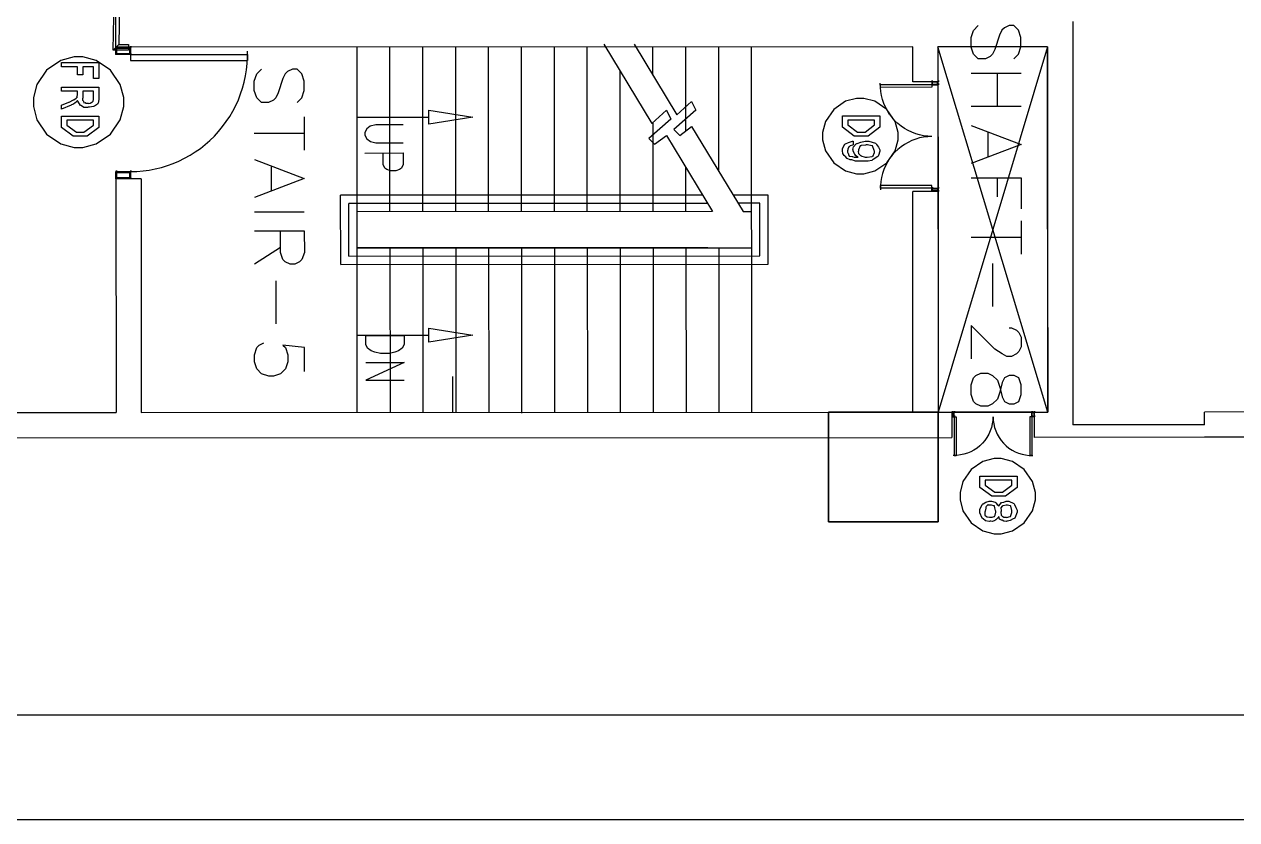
# Model space of a CAD drawing. Extents: x 0 to 23.4, y 0 to 16.5.
# Drawn here: x 10.619 to 13.523, y 0.206 to 2.11 of the extents above; entities that cross this region are included whole.
import ezdxf

# ---------------------------------------------------------------- set-up
doc = ezdxf.new("R2010")
doc.units = 0
doc.layers.get('0').update_dxf_attribs({"linetype": 'CONTINUOUS'})

msp = doc.modelspace()

# ---------------------------------------------------------------- linework, layer by layer
at = {"color": 0}
for points in [[(0.18755, 16.3479), (23.1772, 16.3479), (23.1772, 0.20622), (0.18755, 0.20622), (0.18755, 16.3479)], [(0.43766, 16.0978), (22.9271, 16.0978), (22.9271, 0.45627), (0.43766, 0.45627), (0.43766, 16.0978)], [(10.8454, 2.06108), (10.832, 2.04801), (10.8344, 2.16829), (10.8472, 2.15517), (10.8454, 2.06108)], [(10.8454, 2.06108), (10.832, 2.04801), (10.8344, 2.16829), (10.8472, 2.15517), (10.8454, 2.06108)], [(10.8689, 2.06114), (10.8689, 2.04801), (10.832, 2.04801), (10.8454, 2.06108), (10.8689, 2.06114)], [(10.8689, 2.06114), (10.8689, 2.04801), (10.832, 2.04801), (10.8454, 2.06108), (10.8689, 2.06114)], [(12.8071, 2.05539), (12.8075, 1.18142), (13.0699, 1.18153), (13.0695, 2.0555), (12.8071, 2.05539)], [(10.8576, 1.92344), (10.8576, 1.93403), (10.8491, 1.9656), (10.8258, 2), (10.7914, 2.02322), (10.7599, 2.03168), (10.7493, 2.03168), (10.7388, 2.03168), (10.7072, 2.02322), (10.6727, 2), (10.6495, 1.9656), (10.6411, 1.93403), (10.6411, 1.92344), (10.6411, 1.91292), (10.6495, 1.88135), (10.6727, 1.8469), (10.7072, 1.82368), (10.7388, 1.81515), (10.7493, 1.81515), (10.7599, 1.81515), (10.7914, 1.82368), (10.8258, 1.8469), (10.8491, 1.88135), (10.8576, 1.91292), (10.8576, 1.92344)], [(10.7085, 2.0179), (10.7981, 2.0179), (10.7981, 1.97949), (10.7853, 1.97949), (10.7853, 2.00814), (10.7597, 2.00814), (10.7597, 1.98904), (10.7469, 1.98904), (10.7469, 2.00814), (10.7085, 2.00814), (10.7085, 2.0179)], [(10.7085, 1.95914), (10.7981, 1.95915), (10.7981, 1.93158), (10.7976, 1.92996), (10.796, 1.92074), (10.7955, 1.92008), (10.7948, 1.91883), (10.7877, 1.91401), (10.7866, 1.91357), (10.7848, 1.91314), (10.7756, 1.91097), (10.7725, 1.91097), (10.7703, 1.9101), (10.7622, 1.9106), (10.7567, 1.91444), (10.7556, 1.9151), (10.754, 1.91558), (10.7472, 1.92589), (10.7469, 1.92725), (10.7457, 1.92676), (10.7431, 1.92296), (10.7428, 1.92269), (10.7415, 1.92139), (10.7368, 1.91824), (10.7326, 1.91689), (10.7315, 1.91639), (10.7085, 1.90642), (10.7085, 1.91596), (10.7261, 1.92356), (10.727, 1.92324), (10.7369, 1.92865), (10.7376, 1.92899), (10.7381, 1.92919), (10.7433, 1.93261), (10.7437, 1.93289), (10.7437, 1.93289), (10.7464, 1.93608), (10.7465, 1.93636), (10.7464, 1.93631), (10.7455, 1.93696), (10.7469, 1.93978), (10.7469, 1.94069), (10.7469, 1.94937), (10.7085, 1.94937), (10.7085, 1.95914)], [(10.7597, 1.94937), (10.7597, 1.93311), (10.7591, 1.93207), (10.7588, 1.9279), (10.761, 1.92594), (10.7612, 1.92551), (10.7609, 1.92486), (10.7617, 1.92193), (10.7653, 1.92225), (10.7658, 1.92204), (10.7661, 1.92117), (10.7711, 1.92074), (10.7727, 1.92074), (10.7728, 1.92042), (10.7767, 1.92046), (10.7813, 1.9229), (10.7818, 1.92333), (10.7818, 1.92333), (10.7839, 1.92529), (10.7853, 1.92985), (10.7853, 1.93138), (10.7853, 1.94937), (10.7597, 1.94937)], [(12.8071, 1.965), (12.8071, 1.97228), (12.7925, 1.97228), (12.7925, 1.965), (12.8071, 1.965)], [(12.8071, 1.965), (12.8071, 1.97228), (12.7925, 1.97228), (12.7925, 1.965), (12.8071, 1.965)], [(12.8062, 1.96593), (12.8062, 1.9714), (12.7935, 1.97136), (12.7935, 1.96593), (12.8062, 1.96593)], [(12.7114, 1.84218), (12.7114, 1.85097), (12.7043, 1.87733), (12.6849, 1.90603), (12.6563, 1.92535), (12.6299, 1.9324), (12.6212, 1.9324), (12.6124, 1.9324), (12.586, 1.92535), (12.5574, 1.90603), (12.538, 1.87733), (12.531, 1.85097), (12.531, 1.84218), (12.531, 1.83344), (12.538, 1.80713), (12.5574, 1.77843), (12.586, 1.75911), (12.6124, 1.75201), (12.6212, 1.75201), (12.6299, 1.75201), (12.6563, 1.75911), (12.6849, 1.77843), (12.7043, 1.80713), (12.7114, 1.83344), (12.7114, 1.84218)], [(10.7085, 1.88971), (10.7981, 1.88971), (10.7981, 1.86974), (10.7981, 1.86279), (10.7699, 1.84153), (10.7536, 1.84153), (10.7367, 1.84153), (10.7085, 1.86279), (10.7085, 1.86865), (10.7085, 1.88971)], [(11.588, 1.87056), (11.588, 1.90375), (11.6935, 1.88721), (11.588, 1.87056)], [(11.588, 1.87056), (11.588, 1.90375), (11.6935, 1.88721), (11.588, 1.87056)], [(12.5786, 1.89025), (12.6682, 1.89025), (12.6682, 1.87028), (12.6682, 1.86333), (12.64, 1.84207), (12.6237, 1.84207), (12.6068, 1.84207), (12.5786, 1.86333), (12.5786, 1.86919), (12.5786, 1.89025)], [(10.7213, 1.87993), (10.7213, 1.86908), (10.7213, 1.86843), (10.7443, 1.85129), (10.7538, 1.85129), (10.7623, 1.85129), (10.7853, 1.86843), (10.7853, 1.86931), (10.7853, 1.87993), (10.7213, 1.87993)], [(12.5914, 1.88049), (12.5914, 1.86963), (12.5914, 1.86897), (12.6144, 1.85183), (12.6239, 1.85183), (12.6324, 1.85183), (12.6554, 1.86897), (12.6554, 1.86985), (12.6554, 1.88049), (12.5914, 1.88049)], [(12.6042, 1.83029), (12.6042, 1.82075), (12.6023, 1.82032), (12.5968, 1.81868), (12.5949, 1.81717), (12.5944, 1.81662), (12.5937, 1.81608), (12.5914, 1.81049), (12.5914, 1.8086), (12.5906, 1.80778), (12.5901, 1.8036), (12.5924, 1.80018), (12.5927, 1.79926), (12.5928, 1.7979), (12.5941, 1.79383), (12.5958, 1.794), (12.5961, 1.79406), (12.5962, 1.79367), (12.6019, 1.7934), (12.6027, 1.79318), (12.6026, 1.79308), (12.6063, 1.79167), (12.612, 1.79189), (12.6139, 1.79189), (12.6139, 1.79189), (12.6157, 1.79189), (12.6163, 1.79189), (12.6147, 1.79204), (12.6101, 1.79465), (12.608, 1.7985), (12.6074, 1.79926), (12.6071, 1.79921), (12.6042, 1.80658), (12.6042, 1.80903), (12.6033, 1.8099), (12.6048, 1.81651), (12.6114, 1.82319), (12.6128, 1.82422), (12.6137, 1.8246), (12.6221, 1.82785), (12.6324, 1.83029), (12.6358, 1.83029), (12.6417, 1.83029), (12.6578, 1.82488), (12.6593, 1.82379), (12.6598, 1.8221), (12.6646, 1.81554), (12.6682, 1.80936), (12.6682, 1.80729), (12.6676, 1.80572), (12.6644, 1.79525), (12.6636, 1.79428), (12.6627, 1.79286), (12.6518, 1.78592), (12.6504, 1.78537), (12.6488, 1.78401), (12.6397, 1.78179), (12.6293, 1.78233), (12.6259, 1.78233), (12.6226, 1.78174), (12.6099, 1.78222), (12.6006, 1.78504), (12.599, 1.7856), (12.5967, 1.78521), (12.5893, 1.78808), (12.5846, 1.79372), (12.5838, 1.79471), (12.5825, 1.79525), (12.5792, 1.80063), (12.5786, 1.80697), (12.5786, 1.80903), (12.5786, 1.81267), (12.5842, 1.82264), (12.5853, 1.82357), (12.5858, 1.82389), (12.5925, 1.8271), (12.6021, 1.83008), (12.6042, 1.83029)], [(12.6361, 1.79189), (12.6374, 1.79161), (12.6493, 1.79335), (12.6502, 1.79363), (12.6508, 1.79351), (12.6554, 1.80274), (12.6554, 1.80578), (12.6547, 1.80735), (12.6507, 1.81847), (12.6497, 1.81879), (12.6487, 1.81896), (12.6386, 1.82075), (12.6352, 1.82075), (12.6337, 1.82042), (12.6228, 1.81933), (12.622, 1.81901), (12.621, 1.81847), (12.617, 1.80931), (12.617, 1.80621), (12.6163, 1.80518), (12.6169, 1.80008), (12.6211, 1.79665), (12.622, 1.79601), (12.6226, 1.79471), (12.6327, 1.79189), (12.6361, 1.79189)], [(12.8072, 1.71713), (12.8072, 1.70985), (12.7926, 1.70985), (12.7926, 1.71713), (12.8072, 1.71713)], [(12.8072, 1.71713), (12.8072, 1.70985), (12.7926, 1.70985), (12.7926, 1.71713), (12.8072, 1.71713)], [(12.8063, 1.71619), (12.8063, 1.71078), (12.7936, 1.71078), (12.7936, 1.71619), (12.8063, 1.71619)], [(11.437, 1.36491), (11.5288, 1.36491), (11.5288, 1.34348), (11.5244, 1.33431), (11.5157, 1.32818), (11.5069, 1.32509), (11.4938, 1.32205), (11.4719, 1.32205), (11.4588, 1.32509), (11.4501, 1.32813), (11.4413, 1.33426), (11.437, 1.34348), (11.437, 1.36491)], [(11.5882, 1.34912), (11.5882, 1.38232), (11.6937, 1.36578), (11.5882, 1.34912)], [(11.5882, 1.34912), (11.5882, 1.38232), (11.6937, 1.36578), (11.5882, 1.34912)], [(13.0063, 1.24669), (13.0006, 1.26378), (12.9892, 1.26948), (12.9778, 1.26948), (12.9664, 1.26378), (12.9607, 1.25239), (12.955, 1.2296), (12.9494, 1.21251), (12.938, 1.20112), (12.9266, 1.19542), (12.9095, 1.19542), (12.8981, 1.20112), (12.8924, 1.20681), (12.8867, 1.2239), (12.8867, 1.24664), (12.8924, 1.26373), (12.8981, 1.26942), (12.9094, 1.27512), (12.9265, 1.27517), (12.9379, 1.26948), (12.9493, 1.25808), (12.955, 1.24099), (12.9607, 1.21821), (12.9664, 1.20681), (12.9778, 1.20112), (12.9892, 1.20117), (13.0006, 1.20687), (13.0063, 1.22396), (13.0063, 1.24669)], [(12.8075, 1.18169), (12.8076, 0.91922), (12.5451, 0.91911), (12.545, 1.18153), (12.8075, 1.18169)], [(12.8075, 1.18169), (12.8076, 0.91922), (12.5451, 0.91911), (12.545, 1.18153), (12.8075, 1.18169)], [(12.545, 1.18153), (12.5451, 0.91911), (12.8076, 0.91922), (12.8075, 1.18169), (12.545, 1.18153)], [(12.846, 1.18142), (12.8405, 1.18142), (12.8405, 1.17052), (12.846, 1.17052), (12.846, 1.18142)], [(12.846, 1.18142), (12.8405, 1.18142), (12.8405, 1.17052), (12.846, 1.17052), (12.846, 1.18142)], [(12.8453, 1.18077), (12.8412, 1.18077), (12.8412, 1.17122), (12.8453, 1.17122), (12.8453, 1.18077)], [(13.0319, 1.18153), (13.0373, 1.18153), (13.0374, 1.17063), (13.0319, 1.17063), (13.0319, 1.18153)], [(13.0319, 1.18153), (13.0373, 1.18153), (13.0374, 1.17063), (13.0319, 1.17063), (13.0319, 1.18153)], [(13.0326, 1.18083), (13.0367, 1.18083), (13.0367, 1.17128), (13.0326, 1.17128), (13.0326, 1.18083)], [(13.0403, 0.98041), (13.0403, 0.9892), (13.0332, 1.01557), (13.0138, 1.04422), (12.9852, 1.06358), (12.9588, 1.07064), (12.9501, 1.07064), (12.9413, 1.07064), (12.9149, 1.06358), (12.8863, 1.04422), (12.8669, 1.01557), (12.8599, 0.9892), (12.8599, 0.98041), (12.8599, 0.97168), (12.8669, 0.94531), (12.8863, 0.91661), (12.9149, 0.8973), (12.9413, 0.89019), (12.9501, 0.89019), (12.9588, 0.89019), (12.9852, 0.8973), (13.0138, 0.91661), (13.0332, 0.94531), (13.0403, 0.97168), (13.0403, 0.98041)], [(12.9074, 1.02843), (12.9971, 1.02843), (12.9971, 1.00847), (12.9971, 1.00152), (12.9689, 0.98025), (12.9526, 0.98025), (12.9357, 0.98025), (12.9074, 1.00152), (12.9074, 1.00738), (12.9074, 1.02843)], [(12.9203, 1.01866), (12.9203, 1.00781), (12.9203, 1.00716), (12.9433, 0.99001), (12.9528, 0.99002), (12.9613, 0.99002), (12.9843, 1.00716), (12.9843, 1.00803), (12.9843, 1.01866), (12.9203, 1.01866)], [(12.9526, 0.95676), (12.9527, 0.95763), (12.9593, 0.96522), (12.9602, 0.96566), (12.9602, 0.96566), (12.9644, 0.96642), (12.9703, 0.96848), (12.9723, 0.96848), (12.9767, 0.96848), (12.9887, 0.96305), (12.9899, 0.96197), (12.99, 0.96029), (12.9937, 0.9535), (12.9971, 0.94683), (12.9971, 0.94461), (12.9965, 0.94244), (12.9909, 0.92812), (12.9897, 0.92703), (12.9874, 0.92595), (12.98, 0.92215), (12.9739, 0.92052), (12.9719, 0.92052), (12.9702, 0.91998), (12.9646, 0.9203), (12.961, 0.92291), (12.9602, 0.92334), (12.9589, 0.92307), (12.9544, 0.92562), (12.953, 0.93088), (12.9526, 0.93181), (12.9519, 0.9305), (12.9456, 0.92405), (12.9448, 0.92356), (12.9433, 0.92236), (12.9377, 0.91998), (12.9334, 0.92052), (12.932, 0.92052), (12.9294, 0.91992), (12.921, 0.92122), (12.9156, 0.92595), (12.9144, 0.92703), (12.9127, 0.92812), (12.9074, 0.94032), (12.9074, 0.94439), (12.9074, 0.94879), (12.9132, 0.96088), (12.9144, 0.96197), (12.915, 0.96246), (12.9215, 0.96598), (12.9295, 0.96848), (12.9322, 0.96848), (12.9354, 0.96848), (12.9443, 0.96598), (12.9452, 0.96544), (12.9453, 0.96419), (12.9485, 0.96045), (12.9523, 0.95774), (12.9526, 0.95676)], [(12.9333, 0.95893), (12.9321, 0.95871), (12.9284, 0.95861), (12.9272, 0.95953), (12.9268, 0.95958), (12.9258, 0.95931), (12.9222, 0.95535), (12.922, 0.95437), (12.9217, 0.95258), (12.9206, 0.94716), (12.9203, 0.9451), (12.9203, 0.94439), (12.9193, 0.94249), (12.9195, 0.93527), (12.9231, 0.93208), (12.9237, 0.93181), (12.9241, 0.9311), (12.9306, 0.93007), (12.9328, 0.93007), (12.9328, 0.93007), (12.9365, 0.93012), (12.9415, 0.93153), (12.9422, 0.93181), (12.9422, 0.93181), (12.944, 0.93527), (12.9458, 0.94227), (12.9458, 0.94461), (12.9449, 0.94613), (12.9436, 0.95275), (12.9428, 0.95693), (12.9422, 0.95719), (12.941, 0.9573), (12.9352, 0.95893), (12.9333, 0.95893)], [(12.9719, 0.95893), (12.9702, 0.95861), (12.9629, 0.95752), (12.9623, 0.95719), (12.961, 0.95681), (12.9579, 0.95285), (12.9587, 0.94651), (12.9587, 0.94439), (12.9579, 0.94233), (12.9583, 0.93511), (12.9615, 0.93186), (12.9621, 0.93159), (12.9621, 0.93159), (12.9646, 0.92985), (12.9696, 0.93007), (12.9712, 0.93007), (12.9715, 0.9298), (12.9797, 0.93153), (12.9804, 0.9318), (12.9804, 0.9318), (12.9843, 0.94124), (12.9843, 0.94439), (12.9836, 0.94596), (12.9812, 0.95692), (12.9806, 0.95719), (12.9797, 0.9573), (12.9738, 0.95893), (12.9719, 0.95893)]]:
    msp.add_lwpolyline(points, close=True, dxfattribs=at)
for points in [[(10.8387, 2.05453), (10.8386, 2.15956)], [(12.9889, 2.02681), (13.0003, 2.03819), (13.0059, 2.05528), (13.0059, 2.07807), (13.0002, 2.09517), (12.9888, 2.10656), (12.9774, 2.10656), (12.966, 2.10086), (12.9603, 2.09517), (12.9547, 2.08376), (12.9433, 2.04958), (12.9376, 2.03819), (12.9319, 2.0325), (12.9205, 2.02681), (12.9034, 2.02681), (12.892, 2.03814), (12.8863, 2.05524), (12.8863, 2.07801), (12.892, 2.09511), (12.9034, 2.1065)], [(13.1298, 2.11589), (13.1303, 1.15137)], [(12.0068, 2.06233), (12.1216, 1.87196), (12.1568, 1.90375), (12.1675, 1.88254), (12.1145, 1.83658), (12.1286, 1.82249), (12.1569, 1.84369), (12.2675, 1.66151), (11.4162, 1.66114)], [(12.0796, 2.06233), (12.1816, 1.89318), (12.2168, 1.92503), (12.2275, 1.90381), (12.1745, 1.85781), (12.1887, 1.84369), (12.2169, 1.8649), (12.3404, 1.66151), (12.3611, 1.66151)], [(12.7467, 2.05539), (10.8387, 2.05453)], [(10.8387, 2.05453), (10.8736, 2.05458)], [(10.8387, 2.05453), (10.8736, 2.05458)], [(10.8387, 2.03706), (10.8387, 2.05453)], [(10.8387, 2.03706), (10.8387, 2.05453)], [(10.8736, 2.03706), (10.8387, 2.03706)], [(10.8736, 2.03706), (10.8387, 2.03706)], [(10.8409, 2.03922), (10.8409, 2.05236)], [(10.8409, 2.05236), (10.8715, 2.05236)], [(10.8715, 2.03928), (10.8409, 2.03922)], [(10.8715, 2.05236), (10.8715, 2.03928)], [(10.8736, 2.05458), (10.8736, 2.03706)], [(10.8736, 2.05458), (10.8736, 2.03706)], [(10.8736, 2.03706), (11.1537, 2.03717)], [(10.8736, 2.03706), (10.8737, 2.02306)], [(10.8738, 1.75711), (10.8887, 1.75754), (10.9036, 1.75874), (10.9184, 1.76074), (10.9331, 1.76351), (10.9476, 1.76704), (10.9619, 1.77138), (10.9759, 1.77647), (10.9897, 1.78228), (11.0031, 1.78885), (11.0162, 1.79611), (11.0288, 1.80404), (11.041, 1.81261), (11.0527, 1.82189), (11.064, 1.83171), (11.0747, 1.84218), (11.0847, 1.85319), (11.0942, 1.86469), (11.1031, 1.87668), (11.1113, 1.88917), (11.1189, 1.90201), (11.1258, 1.91531), (11.1319, 1.92893), (11.1373, 1.94287), (11.1419, 1.95703), (11.1458, 1.97146), (11.1489, 1.98606), (11.1513, 2.00082), (11.1528, 2.01568), (11.1535, 2.0306), (11.1535, 2.04551)], [(11.1537, 2.03717), (11.1537, 2.02317)], [(11.4164, 1.18083), (11.4161, 2.05479)], [(11.495, 1.66114), (11.4948, 2.05485)], [(11.5737, 1.66118), (11.5735, 2.05485)], [(11.6525, 1.66124), (11.6523, 2.0549)], [(11.7312, 1.66124), (11.731, 2.05496)], [(11.8099, 1.66129), (11.8097, 2.05496)], [(11.8887, 1.66135), (11.8885, 2.05501)], [(11.9674, 1.66135), (11.9672, 2.05501)], [(12.1247, 1.98747), (12.1247, 2.05512)], [(12.2035, 1.85487), (12.2034, 2.05512)], [(12.2823, 1.75722), (12.2822, 2.05518)], [(12.3613, 1.18126), (12.3609, 2.05524)], [(12.7467, 1.97228), (12.7467, 2.05539)], [(13.0695, 2.0555), (12.8071, 2.05539)], [(12.8071, 2.05539), (12.8071, 1.97228)], [(13.0699, 1.18153), (12.8071, 2.05539)], [(13.0695, 2.0555), (12.8075, 1.18169)], [(13.0695, 2.0555), (13.0697, 1.59229)], [(10.8737, 2.02306), (11.1537, 2.02317)], [(11.2726, 1.92258), (11.284, 1.93397), (11.2897, 1.95107), (11.2897, 1.97385), (11.284, 1.99094), (11.2726, 2.00228), (11.2612, 2.00228), (11.2498, 1.99658), (11.2441, 1.99089), (11.2384, 1.97949), (11.2271, 1.94532), (11.2214, 1.93397), (11.2157, 1.92828), (11.2043, 1.92253), (11.1872, 1.92253), (11.1758, 1.93392), (11.1701, 1.95101), (11.1701, 1.97379), (11.1758, 1.99089), (11.1872, 2.00228)], [(12.0461, 1.6614), (12.046, 1.99729)], [(12.8864, 1.99262), (13.006, 1.99268)], [(12.949, 1.99262), (12.9491, 1.91292)], [(12.7925, 1.96496), (12.6689, 1.9649)], [(12.6689, 1.9649), (12.6689, 1.95871)], [(12.7925, 1.95876), (12.6689, 1.95871)], [(12.7925, 1.84142), (12.7827, 1.84179), (12.7728, 1.84299), (12.7632, 1.84494), (12.7537, 1.84765), (12.7444, 1.85118), (12.7355, 1.85536), (12.7269, 1.86029), (12.7188, 1.86583), (12.711, 1.87207), (12.7039, 1.87885), (12.6973, 1.88624), (12.6913, 1.8941), (12.6859, 1.9024), (12.6813, 1.91114), (12.6774, 1.92019), (12.6742, 1.92953), (12.6717, 1.93913), (12.67, 1.94883), (12.6691, 1.95871), (12.669, 1.96858)], [(12.8071, 1.97228), (12.7467, 1.97228)], [(12.7925, 1.96496), (12.7925, 1.95876)], [(12.8071, 1.97228), (12.8072, 1.70985)], [(11.2897, 1.8884), (11.2898, 1.80871)], [(11.4161, 1.88704), (11.588, 1.88715)], [(13.006, 1.91292), (12.8864, 1.91288)], [(11.5267, 1.86903), (11.461, 1.86897), (11.4479, 1.86594), (11.4392, 1.85981), (11.4348, 1.85058), (11.4348, 1.84451), (11.4392, 1.83529), (11.448, 1.82915), (11.4611, 1.82611), (11.5267, 1.82617)], [(12.1248, 1.6614), (12.1248, 1.87483)], [(12.8864, 1.86735), (13.006, 1.82183), (12.8865, 1.77621)], [(11.2897, 1.84858), (11.1701, 1.84853)], [(12.7925, 1.84104), (12.7827, 1.84065), (12.7728, 1.83946), (12.7632, 1.83751), (12.7537, 1.83479), (12.7444, 1.83128), (12.7355, 1.8271), (12.7269, 1.82215), (12.7188, 1.81657), (12.711, 1.81033), (12.7039, 1.80354), (12.6973, 1.79617), (12.6913, 1.78831), (12.686, 1.78), (12.6814, 1.77126), (12.6774, 1.76221), (12.6742, 1.75282), (12.6718, 1.74328), (12.6701, 1.73351), (12.6692, 1.72368), (12.6691, 1.71382)], [(12.9263, 1.85026), (12.9263, 1.79335)], [(11.4348, 1.8016), (11.5267, 1.80165), (11.5267, 1.77408), (11.5223, 1.76492), (11.518, 1.76183), (11.5092, 1.75879), (11.4961, 1.75879), (11.4874, 1.76183), (11.483, 1.76492), (11.4786, 1.77408), (11.4786, 1.80165)], [(11.1702, 1.78586), (11.2898, 1.7404), (11.1703, 1.69476)], [(10.8388, 1.73958), (10.8388, 1.75711)], [(10.8388, 1.73958), (10.8388, 1.75711)], [(10.8388, 1.75711), (10.8738, 1.75711)], [(10.8388, 1.75711), (10.8738, 1.75711)], [(10.841, 1.74181), (10.841, 1.75493)], [(10.841, 1.75493), (10.8716, 1.75493)], [(10.8716, 1.75493), (10.8716, 1.74181)], [(10.8738, 1.75711), (10.8738, 1.73964)], [(10.8738, 1.75711), (10.8738, 1.73964)], [(11.2101, 1.76882), (11.2101, 1.71186)], [(12.2036, 1.66146), (12.2036, 1.76682)], [(12.8865, 1.74208), (13.0061, 1.74214), (13.0061, 1.66808)], [(12.9491, 1.74208), (12.9492, 1.69656)], [(10.8991, 1.73964), (10.8388, 1.73958)], [(10.8738, 1.73964), (10.8388, 1.73958)], [(10.8738, 1.73964), (10.8388, 1.73958)], [(10.8388, 1.73958), (10.839, 1.18061)], [(10.8716, 1.74181), (10.841, 1.74181)], [(10.8991, 1.73964), (10.8994, 1.18061)], [(12.7926, 1.72368), (12.6691, 1.72364)], [(12.6691, 1.7175), (12.6691, 1.72364)], [(12.7926, 1.7175), (12.6691, 1.7175)], [(12.7926, 1.7175), (12.7926, 1.72368)], [(12.2436, 1.70085), (11.3768, 1.70047)], [(11.3769, 1.5351), (11.3768, 1.70047)], [(12.4004, 1.7009), (12.3165, 1.7009)], [(12.4005, 1.5356), (12.4004, 1.7009)], [(12.8072, 1.70985), (12.7468, 1.70979)], [(12.7471, 1.18142), (12.7468, 1.70979)], [(12.8072, 1.70985), (12.8072, 1.59218)], [(11.1703, 1.6606), (11.2898, 1.66064)], [(12.2555, 1.68115), (11.3965, 1.68078)], [(11.3966, 1.55479), (11.3965, 1.68078)], [(12.3808, 1.68121), (12.3284, 1.68121)], [(12.3808, 1.55524), (12.3808, 1.68121)], [(13.0061, 1.6396), (13.0061, 1.5599)], [(11.1703, 1.61507), (11.2898, 1.61507), (11.2899, 1.56386), (11.2842, 1.54676), (11.2785, 1.54107), (11.2671, 1.53537), (11.2557, 1.53537), (11.2443, 1.54107), (11.2386, 1.54676), (11.2329, 1.56381), (11.2329, 1.61507)], [(13.0061, 1.59978), (12.8866, 1.59972)], [(11.2329, 1.57519), (11.1703, 1.53532)], [(11.4163, 1.57449), (12.3611, 1.57493)], [(12.2564, 1.57487), (11.4163, 1.57449)], [(11.495, 1.57454), (11.4952, 1.18088)], [(11.5737, 1.5746), (11.5739, 1.18088)], [(11.6525, 1.5746), (11.6527, 1.18093)], [(11.7312, 1.57465), (11.7314, 1.18099)], [(11.8099, 1.57471), (11.8101, 1.17887)], [(11.8887, 1.57471), (11.8888, 1.18104)], [(11.9674, 1.57476), (11.9676, 1.18104)], [(12.0462, 1.57476), (12.0463, 1.1811)], [(12.1249, 1.57482), (12.1251, 1.18115)], [(12.2036, 1.57487), (12.2038, 1.18115)], [(12.2824, 1.57487), (12.2826, 1.18121)], [(12.8072, 1.59218), (12.8075, 1.18142)], [(13.0697, 1.58832), (13.0699, 1.18153)], [(11.3966, 1.55479), (12.3808, 1.55524)], [(11.3769, 1.5351), (12.4005, 1.5356)], [(12.9378, 1.53711), (12.9379, 1.43457)], [(11.2216, 1.4955), (11.2216, 1.39301)], [(11.4163, 1.36567), (11.5882, 1.36572)], [(12.9778, 1.38336), (12.9835, 1.38336), (12.9948, 1.37766), (13.0005, 1.37196), (13.0062, 1.36057), (13.0062, 1.33784), (13.0005, 1.32644), (12.9948, 1.32075), (12.9835, 1.31505), (12.9721, 1.31505), (12.9607, 1.32069), (12.9436, 1.33209), (12.8867, 1.389), (12.8867, 1.3093)], [(11.29, 1.27913), (11.2899, 1.3361), (11.2387, 1.34174), (11.2444, 1.33605), (11.2501, 1.31896), (11.2501, 1.30192), (11.2444, 1.28483), (11.233, 1.27344), (11.216, 1.26769), (11.2046, 1.26769), (11.1875, 1.27338), (11.1761, 1.28478), (11.1704, 1.30187), (11.1704, 1.31896), (11.1761, 1.33605), (11.1818, 1.34174), (11.1931, 1.34744)], [(11.437, 1.30056), (11.5288, 1.30062), (11.437, 1.2577), (11.5288, 1.25776)], [(11.6448, 1.26709), (11.6448, 1.18093)], [(12.8074, 1.25559), (12.8075, 1.18142)], [(10.5726, 1.18045), (10.839, 1.18061)], [(10.7603, 1.18056), (10.839, 1.18061)], [(10.8994, 1.18061), (12.7471, 1.18142)], [(12.8075, 1.18142), (12.8405, 1.18142)], [(13.0373, 1.18153), (12.8405, 1.18142)], [(12.8405, 1.18142), (13.0373, 1.18153)], [(12.8405, 1.18142), (12.8406, 1.12109)], [(12.9387, 1.17052), (12.9383, 1.16184), (12.9371, 1.15316), (12.935, 1.14469), (12.9322, 1.13645), (12.9286, 1.12847), (12.9243, 1.12093), (12.9193, 1.11377), (12.9136, 1.10715), (12.9074, 1.10107), (12.9006, 1.09559), (12.8933, 1.09082), (12.8856, 1.0867), (12.8776, 1.08339), (12.8692, 1.08078), (12.8607, 1.07899), (12.852, 1.07802), (12.8433, 1.07785)], [(12.846, 1.17046), (12.8461, 1.07785)], [(12.846, 1.17046), (12.8506, 1.17046)], [(12.8506, 1.17046), (12.8507, 1.07785)], [(12.939, 1.17052), (12.9393, 1.16184), (12.9406, 1.15316), (12.9426, 1.14469), (12.9454, 1.13645), (12.9491, 1.12853), (12.9533, 1.12093), (12.9584, 1.11377), (12.964, 1.10715), (12.9703, 1.10107), (12.9771, 1.09565), (12.9844, 1.09082), (12.9921, 1.08675), (13.0001, 1.08344), (13.0085, 1.08084), (13.017, 1.07905), (13.0257, 1.07813), (13.0344, 1.07796)], [(13.0316, 1.17057), (13.027, 1.17057)], [(13.027, 1.17057), (13.027, 1.07791)], [(13.0316, 1.17057), (13.0316, 1.07791)], [(13.0373, 1.18153), (13.0374, 1.12115)], [(13.0373, 1.18153), (13.0699, 1.18153)], [(14.9333, 1.18235), (13.4452, 1.18169)], [(13.4452, 1.15153), (13.4452, 1.18169)], [(13.4452, 1.15153), (13.1303, 1.15137)], [(10.5727, 1.12012), (12.8406, 1.12109)], [(13.4452, 1.12137), (13.0374, 1.12115)], [(14.9413, 1.12196), (13.4452, 1.12137)], [(12.8461, 1.07785), (12.8507, 1.07785)], [(13.0316, 1.07791), (13.027, 1.07791)], [(19.0161, 0.45627), (0.43766, 0.45627)], [(19.0161, 0.45627), (0.43766, 0.45627)]]:
    msp.add_lwpolyline(points, dxfattribs=at)
at = {"color": 0, "const_width": 0.002}
for points in [[(10.8387, 2.05453), (10.8407, 2.05453), (10.8407, 2.05653), (10.8387, 2.05653), (10.8387, 2.05453)], [(10.8387, 2.05453), (10.8407, 2.05453), (10.8407, 2.05653), (10.8387, 2.05653), (10.8387, 2.05453)], [(10.8387, 2.03706), (10.8407, 2.03706), (10.8407, 2.03907), (10.8387, 2.03907), (10.8387, 2.03706)], [(10.8387, 2.03706), (10.8407, 2.03706), (10.8407, 2.03907), (10.8387, 2.03907), (10.8387, 2.03706)], [(10.8736, 2.05458), (10.8757, 2.05458), (10.8757, 2.05658), (10.8736, 2.05658), (10.8736, 2.05458)], [(10.8736, 2.05458), (10.8757, 2.05458), (10.8757, 2.05658), (10.8736, 2.05658), (10.8736, 2.05458)], [(10.8736, 2.03706), (10.8757, 2.03706), (10.8757, 2.03907), (10.8736, 2.03907), (10.8736, 2.03706)], [(10.8736, 2.03706), (10.8757, 2.03706), (10.8757, 2.03907), (10.8736, 2.03907), (10.8736, 2.03706)], [(12.7925, 1.97228), (12.7945, 1.97228), (12.7945, 1.97428), (12.7925, 1.97428), (12.7925, 1.97228)], [(12.8071, 1.97228), (12.8091, 1.97228), (12.8091, 1.97428), (12.8071, 1.97428), (12.8071, 1.97228)], [(12.7925, 1.965), (12.7945, 1.965), (12.7945, 1.96701), (12.7925, 1.96701), (12.7925, 1.965)], [(12.8071, 1.965), (12.8091, 1.965), (12.8091, 1.96701), (12.8071, 1.96701), (12.8071, 1.965)], [(12.8071, 1.965), (12.8091, 1.965), (12.8091, 1.96701), (12.8071, 1.96701), (12.8071, 1.965)], [(10.8388, 1.75711), (10.8408, 1.75711), (10.8408, 1.75911), (10.8388, 1.75911), (10.8388, 1.75711)], [(10.8388, 1.75711), (10.8408, 1.75711), (10.8408, 1.75911), (10.8388, 1.75911), (10.8388, 1.75711)], [(10.8388, 1.73958), (10.8408, 1.73958), (10.8408, 1.7416), (10.8388, 1.7416), (10.8388, 1.73958)], [(10.8388, 1.73958), (10.8408, 1.73958), (10.8408, 1.7416), (10.8388, 1.7416), (10.8388, 1.73958)], [(10.8738, 1.75711), (10.8758, 1.75711), (10.8758, 1.75911), (10.8738, 1.75911), (10.8738, 1.75711)], [(10.8738, 1.75711), (10.8758, 1.75711), (10.8758, 1.75911), (10.8738, 1.75911), (10.8738, 1.75711)], [(10.8738, 1.73964), (10.8758, 1.73964), (10.8758, 1.74164), (10.8738, 1.74164), (10.8738, 1.73964)], [(10.8738, 1.73964), (10.8758, 1.73964), (10.8758, 1.74164), (10.8738, 1.74164), (10.8738, 1.73964)], [(12.7926, 1.71713), (12.7947, 1.71713), (12.7947, 1.71913), (12.7926, 1.71913), (12.7926, 1.71713)], [(12.8072, 1.71713), (12.8092, 1.71713), (12.8092, 1.71913), (12.8072, 1.71913), (12.8072, 1.71713)], [(12.8072, 1.71713), (12.8092, 1.71713), (12.8092, 1.71913), (12.8072, 1.71913), (12.8072, 1.71713)], [(12.7926, 1.70985), (12.7947, 1.70985), (12.7947, 1.71186), (12.7926, 1.71186), (12.7926, 1.70985)], [(12.8072, 1.70985), (12.8092, 1.70985), (12.8092, 1.71186), (12.8072, 1.71186), (12.8072, 1.70985)], [(12.8405, 1.18142), (12.8425, 1.18142), (12.8425, 1.18343), (12.8405, 1.18343), (12.8405, 1.18142)], [(12.8405, 1.17052), (12.8425, 1.17052), (12.8425, 1.17253), (12.8405, 1.17253), (12.8405, 1.17052)], [(12.846, 1.18142), (12.848, 1.18142), (12.848, 1.18343), (12.846, 1.18343), (12.846, 1.18142)], [(12.846, 1.18142), (12.848, 1.18142), (12.848, 1.18343), (12.846, 1.18343), (12.846, 1.18142)], [(12.846, 1.17052), (12.848, 1.17052), (12.848, 1.17253), (12.846, 1.17253), (12.846, 1.17052)], [(13.0319, 1.18153), (13.0339, 1.18153), (13.0339, 1.18354), (13.0319, 1.18354), (13.0319, 1.18153)], [(13.0319, 1.18153), (13.0339, 1.18153), (13.0339, 1.18354), (13.0319, 1.18354), (13.0319, 1.18153)], [(13.0319, 1.17063), (13.0339, 1.17063), (13.0339, 1.17258), (13.0319, 1.17258), (13.0319, 1.17063)], [(13.0373, 1.18153), (13.0393, 1.18153), (13.0393, 1.18354), (13.0373, 1.18354), (13.0373, 1.18153)], [(13.0374, 1.17063), (13.0393, 1.17063), (13.0393, 1.17263), (13.0374, 1.17263), (13.0374, 1.17063)]]:
    msp.add_lwpolyline(points, close=True, dxfattribs=at)

doc.saveas('drawing.dxf')
